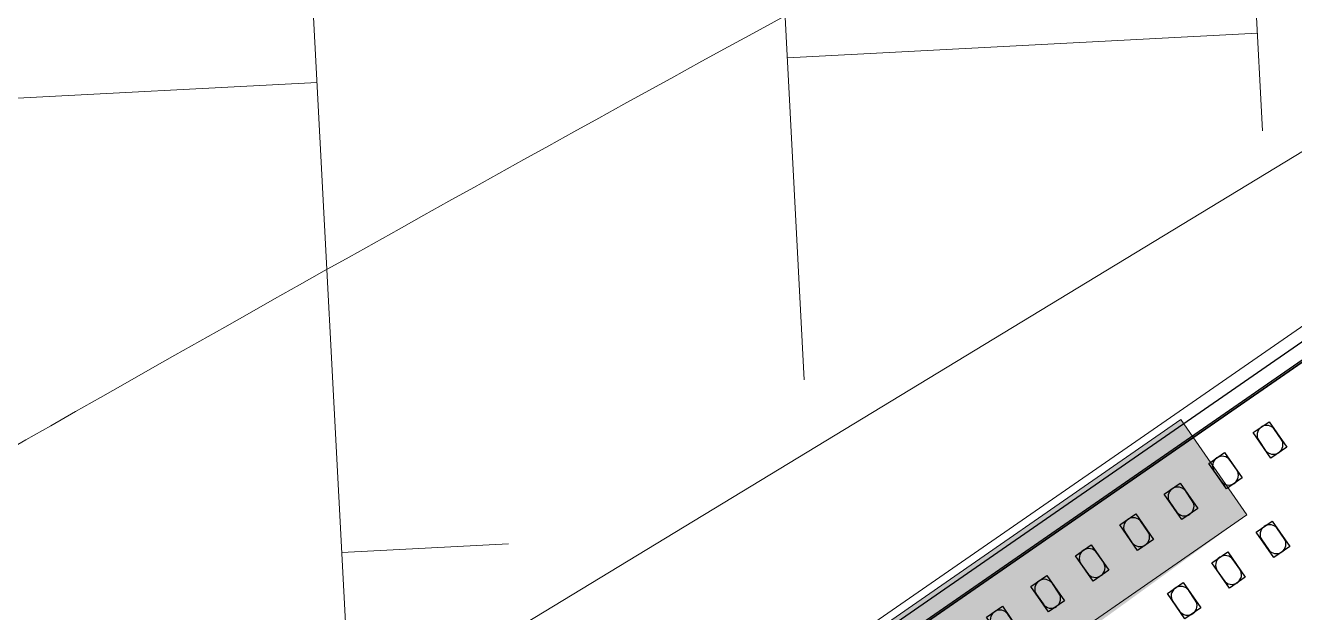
# Model space of a CAD drawing. Header units: millimetres. Extents: x 9159 to 17971, y 10368 to 13314.
# Drawn here: x 13920 to 14084.3, y 12041 to 12117 of the extents above; entities that cross this region are included whole.
import ezdxf

# ---------------------------------------------------------------- set-up
doc = ezdxf.new("R2010")
doc.units = ezdxf.units.MM
doc.header["$LTSCALE"] = 5
for name, color, linetype in [('200-EquipBlack-3d', 250, 'Continuous'), ('200-EquipBorder-2d', 9, 'Continuous'), ('200-EquipInternal-2d', 252, 'Continuous'), ('200-EquipSteel-3d', 9, 'Continuous')]:
    doc.layers.add(name, color=color, linetype=linetype)
doc.layers.add('200-InsPoint-3D', color=3, linetype='Continuous', plot=False)
for name, color, linetype, lineweight in [('A-DUVAR', 5, 'Continuous', 18), ('fusya-hatch', 230, 'Continuous', 0), ('SAF_DOSEME-TAS3', 251, 'Continuous', 0), ('SİLME  İZ', 42, 'Continuous', 0)]:
    doc.layers.add(name, color=color, linetype=linetype, lineweight=lineweight)

# ---------------------------------------------------------------- blocks, each defined once
blk = doc.blocks.new('BLS2580')
at = {"layer": '200-EquipBlack-3d'}
for points, elevation in [([(1521.5, -120.5), (1496.5, -120.5), (1496.5, -80.5), (1521.5, -80.5)], 1617), ([(1521.5, -120.5), (1496.5, -120.5), (1496.5, -80.5), (1521.5, -80.5)], 267), ([(1521.5, -120.5), (1496.5, -120.5), (1496.5, -80.5), (1521.5, -80.5)], 717), ([(1521.5, -120.5), (1496.5, -120.5), (1496.5, -80.5), (1521.5, -80.5)], 1167), ([(1591.5, -120.5), (1566.5, -120.5), (1566.5, -80.5), (1591.5, -80.5)], 1617), ([(1591.5, -120.5), (1566.5, -120.5), (1566.5, -80.5), (1591.5, -80.5)], 267), ([(1591.5, -120.5), (1566.5, -120.5), (1566.5, -80.5), (1591.5, -80.5)], 717), ([(1591.5, -120.5), (1566.5, -120.5), (1566.5, -80.5), (1591.5, -80.5)], 1167), ([(1661.5, -120.5), (1636.5, -120.5), (1636.5, -80.5), (1661.5, -80.5)], 1617), ([(1661.5, -120.5), (1636.5, -120.5), (1636.5, -80.5), (1661.5, -80.5)], 267), ([(1661.5, -120.5), (1636.5, -120.5), (1636.5, -80.5), (1661.5, -80.5)], 717), ([(1661.5, -120.5), (1636.5, -120.5), (1636.5, -80.5), (1661.5, -80.5)], 1167), ([(1731.5, -120.5), (1706.5, -120.5), (1706.5, -80.5), (1731.5, -80.5)], 1617), ([(1731.5, -120.5), (1706.5, -120.5), (1706.5, -80.5), (1731.5, -80.5)], 267), ([(1731.5, -120.5), (1706.5, -120.5), (1706.5, -80.5), (1731.5, -80.5)], 717), ([(1731.5, -120.5), (1706.5, -120.5), (1706.5, -80.5), (1731.5, -80.5)], 1167), ([(1801.5, -120.5), (1776.5, -120.5), (1776.5, -80.5), (1801.5, -80.5)], 1617), ([(1801.5, -120.5), (1776.5, -120.5), (1776.5, -80.5), (1801.5, -80.5)], 1167), ([(1801.5, -120.5), (1776.5, -120.5), (1776.5, -80.5), (1801.5, -80.5)], 717), ([(1801.5, -120.5), (1776.5, -120.5), (1776.5, -80.5), (1801.5, -80.5)], 267), ([(1871.5, -120.5), (1846.5, -120.5), (1846.5, -80.5), (1871.5, -80.5)], 1617), ([(1871.5, -120.5), (1846.5, -120.5), (1846.5, -80.5), (1871.5, -80.5)], 1167), ([(1871.5, -120.5), (1846.5, -120.5), (1846.5, -80.5), (1871.5, -80.5)], 717), ([(1871.5, -120.5), (1846.5, -120.5), (1846.5, -80.5), (1871.5, -80.5)], 267), ([(1941.5, -120.5), (1916.5, -120.5), (1916.5, -80.5), (1941.5, -80.5)], 1617), ([(1941.5, -120.5), (1916.5, -120.5), (1916.5, -80.5), (1941.5, -80.5)], 1167), ([(1941.5, -120.5), (1916.5, -120.5), (1916.5, -80.5), (1941.5, -80.5)], 717), ([(1941.5, -120.5), (1916.5, -120.5), (1916.5, -80.5), (1941.5, -80.5)], 267), ([(1731.5, -228.5), (1706.5, -228.5), (1706.5, -188.5), (1731.5, -188.5)], 1617), ([(1731.5, -228.5), (1706.5, -228.5), (1706.5, -188.5), (1731.5, -188.5)], 267), ([(1731.5, -228.5), (1706.5, -228.5), (1706.5, -188.5), (1731.5, -188.5)], 717), ([(1731.5, -228.5), (1706.5, -228.5), (1706.5, -188.5), (1731.5, -188.5)], 1167), ([(1801.5, -228.5), (1776.5, -228.5), (1776.5, -188.5), (1801.5, -188.5)], 1617), ([(1801.5, -228.5), (1776.5, -228.5), (1776.5, -188.5), (1801.5, -188.5)], 1167), ([(1801.5, -228.5), (1776.5, -228.5), (1776.5, -188.5), (1801.5, -188.5)], 717), ([(1801.5, -228.5), (1776.5, -228.5), (1776.5, -188.5), (1801.5, -188.5)], 267), ([(1871.5, -228.5), (1846.5, -228.5), (1846.5, -188.5), (1871.5, -188.5)], 1617), ([(1871.5, -228.5), (1846.5, -228.5), (1846.5, -188.5), (1871.5, -188.5)], 1167), ([(1871.5, -228.5), (1846.5, -228.5), (1846.5, -188.5), (1871.5, -188.5)], 717), ([(1871.5, -228.5), (1846.5, -228.5), (1846.5, -188.5), (1871.5, -188.5)], 267)]:
    blk.add_lwpolyline(points, close=True, dxfattribs=dict(at, elevation=elevation))
at = {"layer": '200-EquipBorder-2d'}
blk.add_lwpolyline([(1328, -39), (2568, -39), (2568, -20), (1328, -20)], close=True, dxfattribs=at)
at = {"layer": '200-EquipInternal-2d'}
blk.add_lwpolyline([(2568, -473.5), (1328, -473.5), (1328, -41.5), (2568, -41.5)], close=True, dxfattribs=at)
for points in [[(1496.5, -93), (1496.5, -108, 0.414214), (1509, -120.5, 0.414214), (1521.5, -108), (1521.5, -93, 0.414214), (1509, -80.5, 0.414214), (1496.5, -93, 0.414214)], [(1566.5, -93), (1566.5, -108, 0.414214), (1579, -120.5, 0.414214), (1591.5, -108), (1591.5, -93, 0.414214), (1579, -80.5, 0.414214), (1566.5, -93, 0.414214)], [(1636.5, -93), (1636.5, -108, 0.414214), (1649, -120.5, 0.414214), (1661.5, -108), (1661.5, -93, 0.414214), (1649, -80.5, 0.414214), (1636.5, -93, 0.414214)], [(1706.5, -93), (1706.5, -108, 0.414214), (1719, -120.5, 0.414214), (1731.5, -108), (1731.5, -93, 0.414214), (1719, -80.5, 0.414214), (1706.5, -93, 0.414214)], [(1776.5, -93), (1776.5, -108, 0.414214), (1789, -120.5, 0.414214), (1801.5, -108), (1801.5, -93, 0.414214), (1789, -80.5, 0.414214), (1776.5, -93, 0.414214)], [(1846.5, -93), (1846.5, -108, 0.414214), (1859, -120.5, 0.414214), (1871.5, -108), (1871.5, -93, 0.414214), (1859, -80.5, 0.414214), (1846.5, -93, 0.414214)], [(1916.5, -93), (1916.5, -108, 0.414214), (1929, -120.5, 0.414214), (1941.5, -108), (1941.5, -93, 0.414214), (1929, -80.5, 0.414214), (1916.5, -93, 0.414214)], [(1706.5, -201), (1706.5, -216, 0.414214), (1719, -228.5, 0.414214), (1731.5, -216), (1731.5, -201, 0.414214), (1719, -188.5, 0.414214), (1706.5, -201, 0.414214)], [(1776.5, -201), (1776.5, -216, 0.414214), (1789, -228.5, 0.414214), (1801.5, -216), (1801.5, -201, 0.414214), (1789, -188.5, 0.414214), (1776.5, -201, 0.414214)], [(1846.5, -201), (1846.5, -216, 0.414214), (1859, -228.5, 0.414214), (1871.5, -216), (1871.5, -201, 0.414214), (1859, -188.5, 0.414214), (1846.5, -201, 0.414214)]]:
    blk.add_lwpolyline(points, format="xyb", dxfattribs=at)
at = {"layer": '200-InsPoint-3D', "flags": 9}
blk.add_attdef('DISTANG', (0, 0), '', height=1, dxfattribs=at)
at = {"layer": '200-EquipSteel-3d'}
mesh = blk.add_polymesh((6, 3), dxfattribs=at)
for k, corner in enumerate([(1328, -473.5, 1615), (1328, -473.5, 1585), (1328, -473.5, 1585), (1328, -41.5, 1615), (1328, -41.5, 1585), (1328, -41.5, 1585), (2568, -41.5, 1615), (2568, -41.5, 1585), (1328, -41.5, 1585), (2568, -473.5, 1615), (2568, -473.5, 1585), (1328, -473.5, 1585), (2568, -473.5, 1615), (2568, -473.5, 1615), (1328, -473.5, 1615), (2568, -41.5, 1615), (2568, -41.5, 1615), (1328, -41.5, 1615)]):
    mesh.set_mesh_vertex(divmod(k, 3), corner)
mesh = blk.add_polymesh((6, 3), dxfattribs=at)
for k, corner in enumerate([(1328, -473.5, 265), (1328, -473.5, 235), (1328, -473.5, 235), (1328, -41.5, 265), (1328, -41.5, 235), (1328, -41.5, 235), (2568, -41.5, 265), (2568, -41.5, 235), (1328, -41.5, 235), (2568, -473.5, 265), (2568, -473.5, 235), (1328, -473.5, 235), (2568, -473.5, 265), (2568, -473.5, 265), (1328, -473.5, 265), (2568, -41.5, 265), (2568, -41.5, 265), (1328, -41.5, 265)]):
    mesh.set_mesh_vertex(divmod(k, 3), corner)
mesh = blk.add_polymesh((6, 3), dxfattribs=at)
for k, corner in enumerate([(1328, -473.5, 715), (1328, -473.5, 685), (1328, -473.5, 685), (1328, -41.5, 715), (1328, -41.5, 685), (1328, -41.5, 685), (2568, -41.5, 715), (2568, -41.5, 685), (1328, -41.5, 685), (2568, -473.5, 715), (2568, -473.5, 685), (1328, -473.5, 685), (2568, -473.5, 715), (2568, -473.5, 715), (1328, -473.5, 715), (2568, -41.5, 715), (2568, -41.5, 715), (1328, -41.5, 715)]):
    mesh.set_mesh_vertex(divmod(k, 3), corner)
mesh = blk.add_polymesh((6, 3), dxfattribs=at)
for k, corner in enumerate([(1328, -473.5, 1165), (1328, -473.5, 1135), (1328, -473.5, 1135), (1328, -41.5, 1165), (1328, -41.5, 1135), (1328, -41.5, 1135), (2568, -41.5, 1165), (2568, -41.5, 1135), (1328, -41.5, 1135), (2568, -473.5, 1165), (2568, -473.5, 1135), (1328, -473.5, 1135), (2568, -473.5, 1165), (2568, -473.5, 1165), (1328, -473.5, 1165), (2568, -41.5, 1165), (2568, -41.5, 1165), (1328, -41.5, 1165)]):
    mesh.set_mesh_vertex(divmod(k, 3), corner)

msp = doc.modelspace()

# ---------------------------------------------------------------- hatches: boundary and pattern name
at = {"layer": 'fusya-hatch'}
h = msp.add_hatch(color=256, dxfattribs=at)
edge = h.paths.add_edge_path()
edge.add_line((14078.15, 12053.66), (14069.61, 12065.99))
edge.add_arc((-419968.16, 638584.82), 762177.56, 304.68911963, 304.71332262, ccw=False)
edge.add_line((13804.91, 11882.7), (13813.45, 11870.37))
edge.add_arc((10085.12, 17537.3), 6783.41, 303.34138, 306.061062)

# ---------------------------------------------------------------- linework, layer by layer
at = {"layer": 'A-DUVAR'}
for p, q in [((13902.18, 11989.51), (14119.94, 12121.72)), ((14133.14, 12111.2), (13804.35, 11883.52)), ((14069.61, 12065.99), (13804.91, 11882.7)), ((14078.15, 12053.66, 0.99), (14069.61, 12065.99, 0.99)), ((14078.15, 12053.66), (13813.45, 11870.37))]:
    msp.add_line(p, q, dxfattribs=at)
at = {"layer": 'SAF_DOSEME-TAS3'}
for p, q in [((14053.64, 12610.04), (14080.19, 12103.4)), ((13993.34, 12595.84), (14020.84, 12071.15)), ((13932.91, 12584.28), (13961.53, 12038.05)), ((14018.66, 12112.83), (14079.53, 12116.03)), ((13896.9, 12106.45), (13957.78, 12109.64)), ((13960.97, 12048.77), (13982.58, 12049.9))]:
    msp.add_line(p, q, dxfattribs=at)
at = {"layer": 'SİLME  İZ'}
msp.add_lwpolyline([(14296.61, 12261.04, 0.019777), (13878.43, 12039.34, 0.019777)], format="xyb", dxfattribs=at)

# ---------------------------------------------------------------- block references
at = {"xscale": 0.09999999999991728, "yscale": 0.09999999999854481, "zscale": 0.1, "rotation": 34.70122112476592}
msp.add_blockref('BLS2580', (13916.83, 11961.81), dxfattribs=at)

doc.saveas('drawing.dxf')
